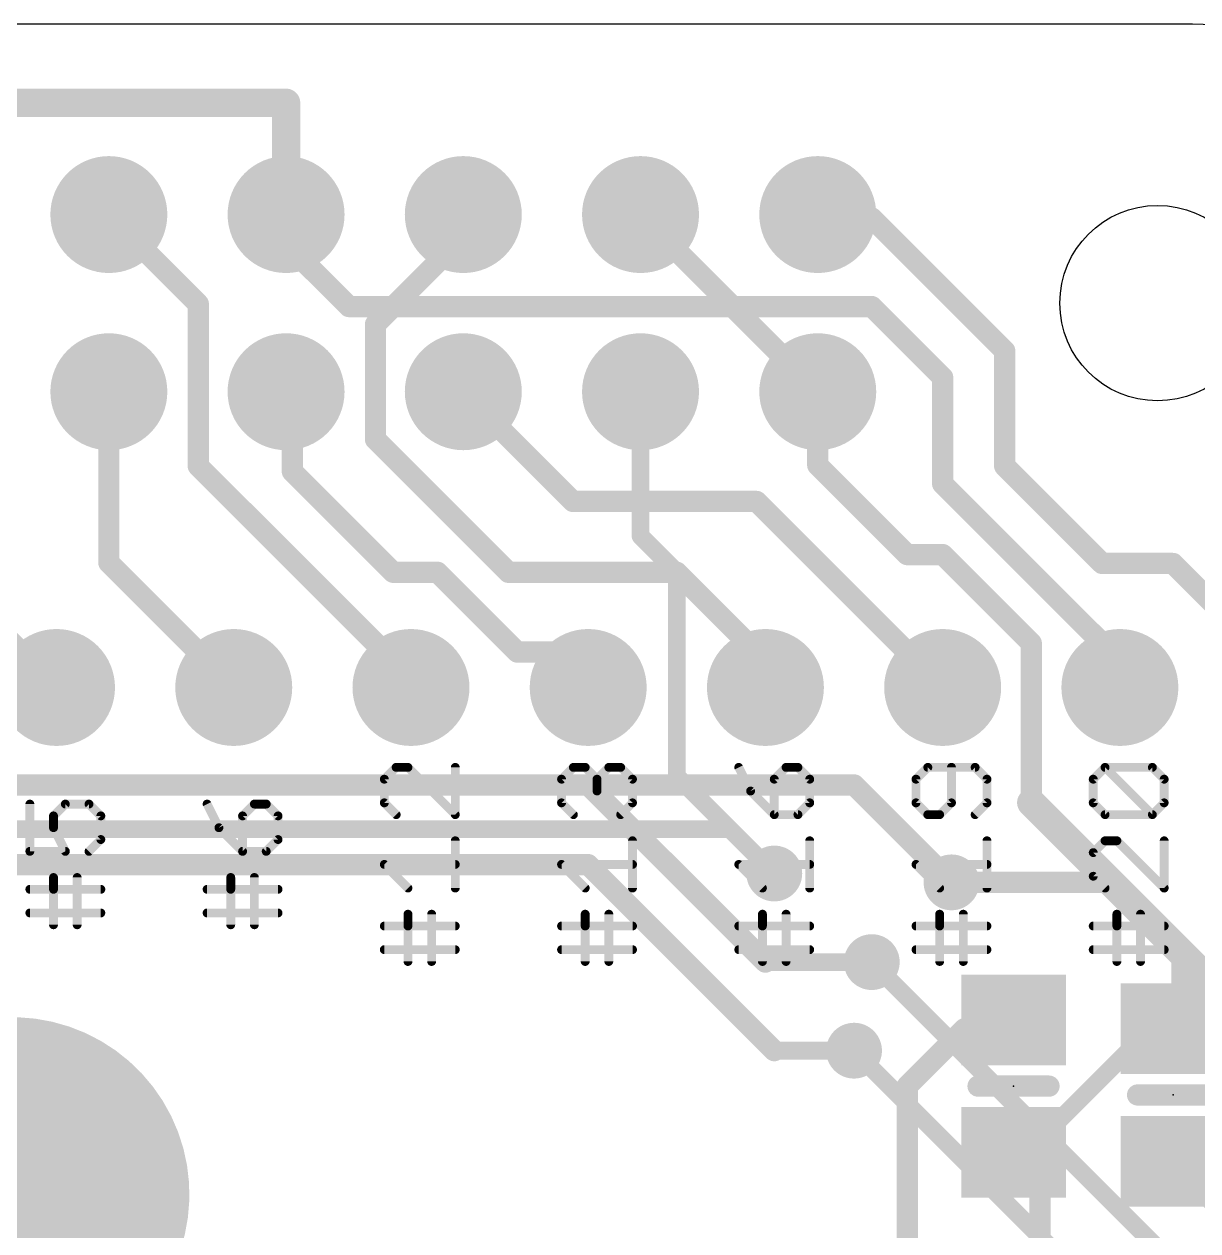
# Model space of a CAD drawing. Extents: x 0 to 70.9, y -1.3 to 55.2.
# Drawn here: x 45.26 to 62.08, y 37.93 to 55.23 of the extents above; entities that cross this region are included whole.
import ezdxf

# ---------------------------------------------------------------- set-up
doc = ezdxf.new("R2010")
doc.units = 0
for name, color, linetype in [('1', 12, 'CONTINUOUS'), ('16', 132, 'CONTINUOUS'), ('17', 110, 'CONTINUOUS'), ('18', 110, 'CONTINUOUS'), ('20', 40, 'CONTINUOUS'), ('21', 40, 'CONTINUOUS'), ('23', 40, 'CONTINUOUS')]:
    doc.layers.add(name, color=color, linetype=linetype)

# ---------------------------------------------------------------- blocks, each defined once
blk = doc.blocks.new('ROUNDP')
at = {"const_width": 0.5}
blk.add_lwpolyline([(0, -0.25, 1), (0, 0.25, 1), (0, -0.25)], format="xyb", dxfattribs=at)
blk = doc.blocks.new('RECT')
blk.add_solid([(-0.5, -0.5), (0.5, -0.5), (-0.5, 0.5), (0.5, 0.5)])
blk = doc.blocks.new('ROUNDV')
at = {"const_width": 0.5}
blk.add_lwpolyline([(0, -0.25, 1), (0, 0.25, 1), (0, -0.25)], format="xyb", dxfattribs=at)

msp = doc.modelspace()

# ---------------------------------------------------------------- linework, layer by layer
at = {"layer": '1'}
for points, const_width in [([(49.01, 52.5), (49.01, 52.082)], 0.3048), ([(49.01, 52.082), (49.911, 51.181)], 0.3048), ([(49.911, 51.181), (55.409, 51.181)], 0.3048), ([(55.409, 51.181), (56.63, 49.96)], 0.3048), ([(54.09, 47.891), (54.09, 49.96)], 0.254), ([(54.61, 47.371), (54.09, 47.891)], 0.254), ([(54.61, 44.45), (54.61, 47.371)], 0.254), ([(53.34, 44.323), (45.085, 44.323)], 0.3048), ([(55.88, 41.783), (53.34, 44.323)], 0.3048), ([(56.007, 43.053), (54.61, 44.45)], 0.254), ([(53.34, 43.18), (43.561, 43.18)], 0.3048), ([(56.007, 40.513), (53.34, 43.18)], 0.3048), ([(58.547, 42.926), (60.833, 42.926)], 0.3048), ([(60.833, 42.926), (61.849, 41.91)], 0.3048), ([(61.849, 41.91), (61.849, 40.955)], 0.3048), ([(57.404, 41.783), (55.88, 41.783)], 0.254), ([(59.436, 40.955), (58.735, 40.828)], 0.3048), ([(61.849, 40.955), (61.722, 40.828)], 0.3048), ([(58.735, 40.828), (57.912, 40.005)], 0.3048), ([(59.817, 39.243), (61.402, 40.828)], 0.254), ([(61.402, 40.828), (61.722, 40.828)], 0.254), ([(63.627, 40.828), (61.722, 40.828)], 0.3048), ([(57.15, 40.513), (56.007, 40.513)], 0.254), ([(57.912, 40.005), (57.912, 35.56)], 0.3048), ([(59.436, 39.055), (59.817, 39.243)], 0.254), ([(59.817, 38.674), (59.436, 39.055)], 0.3048), ([(62.357, 38.293), (61.722, 38.928)], 0.3048), ([(59.817, 36.382), (59.817, 38.674)], 0.3048)]:
    msp.add_lwpolyline(points, dxfattribs=dict(at, const_width=const_width))
for points, const_width in [([(49.0862, 52.5, 1), (48.9338, 52.5)], 0.1524), ([(49.0639, 52.1359, 1), (48.9561, 52.0281)], 0.1524), ([(48.9338, 52.082, 1), (49.0862, 52.082)], 0.1524), ([(49.911, 51.2572, 1), (49.911, 51.1048)], 0.1524), ([(49.8571, 51.1271, 1), (49.9649, 51.2349)], 0.1524), ([(55.4629, 51.2349, 1), (55.3551, 51.1271)], 0.1524), ([(55.409, 51.1048, 1), (55.409, 51.2572)], 0.1524), ([(54.1535, 49.96, 1), (54.0265, 49.96)], 0.127), ([(56.5761, 49.9061, 1), (56.6839, 50.0139)], 0.1524), ([(54.1349, 47.9359, 1), (54.0451, 47.8461)], 0.127), ([(54.0265, 47.891, 1), (54.1535, 47.891)], 0.127), ([(54.6735, 47.371, 1), (54.5465, 47.371)], 0.127), ([(54.5651, 47.3261, 1), (54.6549, 47.4159)], 0.127), ([(53.3939, 44.3769, 1), (53.2861, 44.2691)], 0.1524), ([(53.34, 44.2468, 1), (53.34, 44.3992)], 0.1524), ([(54.6549, 44.4949, 1), (54.5651, 44.4051)], 0.127), ([(54.5465, 44.45, 1), (54.6735, 44.45)], 0.127), ([(53.3939, 43.2339, 1), (53.2861, 43.1261)], 0.1524), ([(53.34, 43.1038, 1), (53.34, 43.2562)], 0.1524), ([(55.9621, 43.0081, 1), (56.0519, 43.0979)], 0.127), ([(58.547, 43.0022, 1), (58.547, 42.8498)], 0.1524), ([(60.8869, 42.9799, 1), (60.7791, 42.8721)], 0.1524), ([(60.833, 42.8498, 1), (60.833, 43.0022)], 0.1524), ([(61.9252, 41.91, 1), (61.7728, 41.91)], 0.1524), ([(61.7951, 41.8561, 1), (61.9029, 41.9639)], 0.1524), ([(55.8261, 41.7291, 1), (55.9339, 41.8369)], 0.1524), ([(55.88, 41.8465, 1), (55.88, 41.7195)], 0.127), ([(57.404, 41.7195, 1), (57.404, 41.8465)], 0.127), ([(59.4496, 40.88, 1), (59.4224, 41.03)], 0.1524), ([(61.7728, 40.955, 1), (61.9252, 40.955)], 0.1524), ([(61.9029, 40.9011, 1), (61.7951, 41.0089)], 0.1524), ([(58.7214, 40.903, 1), (58.7486, 40.753)], 0.1524), ([(58.7889, 40.7741, 1), (58.6811, 40.8819)], 0.1524), ([(61.402, 40.8915, 1), (61.402, 40.7645)], 0.127), ([(61.4469, 40.7831, 1), (61.3571, 40.8729)], 0.127), ([(61.722, 40.9042, 1), (61.722, 40.7518)], 0.1524), ([(61.6681, 40.8819, 1), (61.7759, 40.7741)], 0.1524), ([(61.722, 40.7645, 1), (61.722, 40.8915)], 0.127), ([(55.9531, 40.4591, 1), (56.0609, 40.5669)], 0.1524), ([(56.007, 40.5765, 1), (56.007, 40.4495)], 0.127), ([(57.15, 40.4495, 1), (57.15, 40.5765)], 0.127), ([(57.9882, 40.005, 1), (57.8358, 40.005)], 0.1524), ([(57.8581, 40.0589, 1), (57.9659, 39.9511)], 0.1524), ([(59.7721, 39.2879, 1), (59.8619, 39.1981)], 0.127), ([(59.8451, 39.1861, 1), (59.7889, 39.2999)], 0.127), ([(59.4899, 39.1089, 1), (59.3821, 39.0011)], 0.1524), ([(59.4079, 39.1119, 1), (59.4641, 38.9981)], 0.127), ([(61.7759, 38.9819, 1), (61.6681, 38.8741)], 0.1524), ([(59.8932, 38.674, 1), (59.7408, 38.674)], 0.1524), ([(59.7631, 38.6201, 1), (59.8709, 38.7279)], 0.1524)]:
    msp.add_lwpolyline(points, format="xyb", dxfattribs=dict(at, const_width=const_width))
at = {"layer": '16'}
for points, const_width in [([(49.01, 54.102), (43.942, 54.102)], 0.4064), ([(49.01, 52.5), (49.01, 54.102)], 0.4064), ([(46.47, 52.5), (47.752, 51.218)], 0.3048), ([(51.55, 52.5), (51.55, 52.185)], 0.3048), ([(54.09, 52.5), (55.409, 51.181)], 0.3048), ([(56.679, 52.451), (56.63, 52.5)], 0.3048), ([(57.404, 52.451), (56.679, 52.451)], 0.3048), ([(59.309, 50.546), (57.404, 52.451)], 0.3048), ([(51.55, 52.185), (50.292, 50.927)], 0.3048), ([(47.752, 51.218), (47.752, 48.895)], 0.3048), ([(55.409, 51.181), (57.404, 51.181)], 0.3048), ([(57.404, 51.181), (58.42, 50.165)], 0.3048), ([(50.292, 50.927), (50.292, 49.276)], 0.3048), ([(59.309, 48.895), (59.309, 50.546)], 0.3048), ([(58.42, 50.165), (58.42, 48.641)], 0.3048), ([(46.47, 49.96), (46.47, 47.51)], 0.3048), ([(49.01, 49.96), (49.1, 49.96)], 0.3048), ([(49.1, 49.96), (49.1, 48.817)], 0.3048), ([(51.55, 49.96), (53.123, 48.387)], 0.3048), ([(56.63, 49.96), (56.63, 48.907)], 0.3048), ([(50.292, 49.276), (52.197, 47.371)], 0.3048), ([(47.752, 48.895), (50.8, 45.847)], 0.3048), ([(49.1, 48.817), (50.546, 47.371)], 0.3048), ([(56.63, 48.907), (57.912, 47.625)], 0.3048), ([(60.706, 47.498), (59.309, 48.895)], 0.3048), ([(58.42, 48.641), (60.96, 46.101)], 0.3048), ([(53.123, 48.387), (55.753, 48.387)], 0.3048), ([(55.753, 48.387), (58.42, 45.72)], 0.3048), ([(57.912, 47.625), (58.42, 47.625)], 0.3048), ([(58.42, 47.625), (59.69, 46.355)], 0.3048), ([(43.93, 47.51), (45.72, 45.72)], 0.3048), ([(46.47, 47.51), (48.26, 45.72)], 0.3048), ([(61.722, 47.498), (60.706, 47.498)], 0.3048), ([(61.722, 47.498), (63.5, 45.72)], 0.3048), ([(50.546, 47.371), (51.181, 47.371)], 0.3048), ([(51.181, 47.371), (52.324, 46.228)], 0.3048), ([(52.197, 47.371), (54.61, 47.371)], 0.3048), ([(54.61, 47.371), (55.88, 46.101)], 0.3048), ([(52.324, 46.228), (52.832, 46.228)], 0.3048), ([(52.832, 46.228), (53.34, 45.72)], 0.3048), ([(59.69, 46.355), (59.69, 44.069)], 0.3048), ([(55.88, 46.101), (55.88, 45.72)], 0.3048), ([(60.96, 46.101), (60.96, 45.72)], 0.3048), ([(50.8, 45.847), (50.8, 45.72)], 0.3048), ([(29.21, 44.323), (57.15, 44.323)], 0.3048), ([(57.15, 44.323), (58.547, 42.926)], 0.3048), ([(64.389, 39.37), (59.69, 44.069)], 0.4064), ([(41.656, 43.688), (55.372, 43.688)], 0.254), ([(55.372, 43.688), (56.007, 43.053)], 0.254), ([(61.595, 37.592), (57.404, 41.783)], 0.254), ([(60.071, 37.592), (57.15, 40.513)], 0.254)]:
    msp.add_lwpolyline(points, dxfattribs=dict(at, const_width=const_width))
for points, const_width in [([(49.1116, 54.102, 1), (48.9084, 54.102)], 0.2032), ([(49.01, 54.0004, 1), (49.01, 54.2036)], 0.2032), ([(46.5239, 52.5539, 1), (46.4161, 52.4461)], 0.1524), ([(48.9084, 52.5, 1), (49.1116, 52.5)], 0.2032), ([(51.6262, 52.5, 1), (51.4738, 52.5)], 0.1524), ([(54.1439, 52.5539, 1), (54.0361, 52.4461)], 0.1524), ([(56.6839, 52.5539, 1), (56.5761, 52.4461)], 0.1524), ([(56.679, 52.5272, 1), (56.679, 52.3748)], 0.1524), ([(57.4579, 52.5049, 1), (57.3501, 52.3971)], 0.1524), ([(57.404, 52.3748, 1), (57.404, 52.5272)], 0.1524), ([(56.6251, 52.3971, 1), (56.7329, 52.5049)], 0.1524), ([(51.4738, 52.185, 1), (51.6262, 52.185)], 0.1524), ([(51.6039, 52.1311, 1), (51.4961, 52.2389)], 0.1524), ([(47.8282, 51.218, 1), (47.6758, 51.218)], 0.1524), ([(47.6981, 51.1641, 1), (47.8059, 51.2719)], 0.1524), ([(55.409, 51.2572, 1), (55.409, 51.1048)], 0.1524), ([(55.3551, 51.1271, 1), (55.4629, 51.2349)], 0.1524), ([(57.4579, 51.2349, 1), (57.3501, 51.1271)], 0.1524), ([(57.404, 51.1048, 1), (57.404, 51.2572)], 0.1524), ([(50.3682, 50.927, 1), (50.2158, 50.927)], 0.1524), ([(50.2381, 50.9809, 1), (50.3459, 50.8731)], 0.1524), ([(59.3852, 50.546, 1), (59.2328, 50.546)], 0.1524), ([(59.2551, 50.4921, 1), (59.3629, 50.5999)], 0.1524), ([(58.4962, 50.165, 1), (58.3438, 50.165)], 0.1524), ([(58.3661, 50.1111, 1), (58.4739, 50.2189)], 0.1524), ([(46.5462, 49.96, 1), (46.3938, 49.96)], 0.1524), ([(49.01, 50.0362, 1), (49.01, 49.8838)], 0.1524), ([(49.1762, 49.96, 1), (49.0238, 49.96)], 0.1524), ([(49.1, 49.8838, 1), (49.1, 50.0362)], 0.1524), ([(51.6039, 50.0139, 1), (51.4961, 49.9061)], 0.1524), ([(56.7062, 49.96, 1), (56.5538, 49.96)], 0.1524), ([(50.3459, 49.3299, 1), (50.2381, 49.2221)], 0.1524), ([(50.2158, 49.276, 1), (50.3682, 49.276)], 0.1524), ([(47.8059, 48.9489, 1), (47.6981, 48.8411)], 0.1524), ([(47.6758, 48.895, 1), (47.8282, 48.895)], 0.1524), ([(49.1539, 48.8709, 1), (49.0461, 48.7631)], 0.1524), ([(56.6839, 48.9609, 1), (56.5761, 48.8531)], 0.1524), ([(56.5538, 48.907, 1), (56.7062, 48.907)], 0.1524), ([(59.3629, 48.9489, 1), (59.2551, 48.8411)], 0.1524), ([(59.2328, 48.895, 1), (59.3852, 48.895)], 0.1524), ([(49.0238, 48.817, 1), (49.1762, 48.817)], 0.1524), ([(58.4739, 48.6949, 1), (58.3661, 48.5871)], 0.1524), ([(58.3438, 48.641, 1), (58.4962, 48.641)], 0.1524), ([(53.123, 48.4632, 1), (53.123, 48.3108)], 0.1524), ([(53.0691, 48.3331, 1), (53.1769, 48.4409)], 0.1524), ([(55.8069, 48.4409, 1), (55.6991, 48.3331)], 0.1524), ([(55.753, 48.3108, 1), (55.753, 48.4632)], 0.1524), ([(57.912, 47.7012, 1), (57.912, 47.5488)], 0.1524), ([(57.8581, 47.5711, 1), (57.9659, 47.6789)], 0.1524), ([(58.4739, 47.6789, 1), (58.3661, 47.5711)], 0.1524), ([(58.42, 47.5488, 1), (58.42, 47.7012)], 0.1524), ([(46.5239, 47.5639, 1), (46.4161, 47.4561)], 0.1524), ([(46.3938, 47.51, 1), (46.5462, 47.51)], 0.1524), ([(60.706, 47.5742, 1), (60.706, 47.4218)], 0.1524), ([(60.6521, 47.4441, 1), (60.7599, 47.5519)], 0.1524), ([(61.7759, 47.5519, 1), (61.6681, 47.4441)], 0.1524), ([(61.722, 47.4218, 1), (61.722, 47.5742)], 0.1524), ([(50.546, 47.4472, 1), (50.546, 47.2948)], 0.1524), ([(50.4921, 47.3171, 1), (50.5999, 47.4249)], 0.1524), ([(51.2349, 47.4249, 1), (51.1271, 47.3171)], 0.1524), ([(51.181, 47.2948, 1), (51.181, 47.4472)], 0.1524), ([(52.197, 47.4472, 1), (52.197, 47.2948)], 0.1524), ([(52.1431, 47.3171, 1), (52.2509, 47.4249)], 0.1524), ([(54.6639, 47.4249, 1), (54.5561, 47.3171)], 0.1524), ([(54.61, 47.2948, 1), (54.61, 47.4472)], 0.1524), ([(52.324, 46.3042, 1), (52.324, 46.1518)], 0.1524), ([(52.8859, 46.2819, 1), (52.7781, 46.1741)], 0.1524), ([(52.832, 46.1518, 1), (52.832, 46.3042)], 0.1524), ([(59.7662, 46.355, 1), (59.6138, 46.355)], 0.1524), ([(59.6361, 46.3011, 1), (59.7439, 46.4089)], 0.1524), ([(52.2701, 46.1741, 1), (52.3779, 46.2819)], 0.1524), ([(55.9562, 46.101, 1), (55.8038, 46.101)], 0.1524), ([(55.8261, 46.0471, 1), (55.9339, 46.1549)], 0.1524), ([(61.0362, 46.101, 1), (60.8838, 46.101)], 0.1524), ([(60.9061, 46.0471, 1), (61.0139, 46.1549)], 0.1524), ([(45.6661, 45.6661, 1), (45.7739, 45.7739)], 0.1524), ([(48.2061, 45.6661, 1), (48.3139, 45.7739)], 0.1524), ([(50.8762, 45.847, 1), (50.7238, 45.847)], 0.1524), ([(50.7461, 45.7931, 1), (50.8539, 45.9009)], 0.1524), ([(53.2861, 45.6661, 1), (53.3939, 45.7739)], 0.1524), ([(58.3661, 45.6661, 1), (58.4739, 45.7739)], 0.1524), ([(50.7238, 45.72, 1), (50.8762, 45.72)], 0.1524), ([(55.8038, 45.72, 1), (55.9562, 45.72)], 0.1524), ([(60.8838, 45.72, 1), (61.0362, 45.72)], 0.1524), ([(57.2039, 44.3769, 1), (57.0961, 44.2691)], 0.1524), ([(57.15, 44.2468, 1), (57.15, 44.3992)], 0.1524), ([(59.7618, 44.1408, 1), (59.6182, 43.9972)], 0.2032), ([(59.6138, 44.069, 1), (59.7662, 44.069)], 0.1524), ([(55.4169, 43.7329, 1), (55.3271, 43.6431)], 0.127), ([(55.372, 43.6245, 1), (55.372, 43.7515)], 0.127), ([(55.9621, 43.0081, 1), (56.0519, 43.0979)], 0.127), ([(58.4931, 42.8721, 1), (58.6009, 42.9799)], 0.1524), ([(57.4489, 41.8279, 1), (57.3591, 41.7381)], 0.127), ([(57.1949, 40.5579, 1), (57.1051, 40.4681)], 0.127)]:
    msp.add_lwpolyline(points, format="xyb", dxfattribs=dict(at, const_width=const_width))
at = {"layer": '20'}
msp.add_line((62, 55.23), (3, 55.23), dxfattribs=at)
msp.add_circle((61.5, 51.23), 1.4, dxfattribs=at)
msp.add_arc((62, 52.23), 3, 0, 90, dxfattribs=at)
at = {"layer": '21'}
for points, const_width in [([(50.5876, 44.5746), (50.4181, 44.4052)], 0.127), ([(50.7571, 44.5746), (50.5876, 44.5746)], 0.127), ([(51.435, 43.8967), (50.7571, 44.5746)], 0.127), ([(51.435, 44.5746), (51.435, 43.8967)], 0.127), ([(52.9581, 44.4052), (53.1276, 44.5746)], 0.127), ([(53.1276, 44.5746), (53.2971, 44.5746)], 0.127), ([(53.2971, 44.5746), (53.4666, 44.4052)], 0.127), ([(53.4666, 44.4052), (53.636, 44.5746)], 0.127), ([(53.636, 44.5746), (53.8055, 44.5746)], 0.127), ([(53.8055, 44.5746), (53.975, 44.4052)], 0.127), ([(55.4981, 44.5746), (55.6676, 44.2357)], 0.127), ([(56.176, 44.5746), (56.0066, 44.4052)], 0.127), ([(56.3455, 44.5746), (56.176, 44.5746)], 0.127), ([(56.515, 44.4052), (56.3455, 44.5746)], 0.127), ([(58.2076, 44.5746), (58.0381, 44.4052)], 0.127), ([(58.8855, 44.5746), (58.2076, 44.5746)], 0.127), ([(58.5466, 44.0662), (58.5466, 44.5746)], 0.127), ([(59.055, 44.4052), (58.8855, 44.5746)], 0.127), ([(60.5781, 44.4052), (60.7476, 44.5746)], 0.127), ([(60.7476, 44.5746), (61.4255, 44.5746)], 0.127), ([(61.4255, 43.8967), (60.7476, 44.5746)], 0.127), ([(61.4255, 44.5746), (61.595, 44.4052)], 0.127), ([(50.4181, 44.4052), (50.4181, 44.0662)], 0.127), ([(52.9581, 44.0662), (52.9581, 44.4052)], 0.127), ([(53.4666, 44.4052), (53.4666, 44.2357)], 0.127), ([(53.975, 44.4052), (53.975, 44.0662)], 0.127), ([(56.0066, 44.4052), (56.0066, 43.8967)], 0.127), ([(56.515, 44.0662), (56.515, 44.4052)], 0.127), ([(58.0381, 44.4052), (58.0381, 44.0662)], 0.127), ([(59.055, 44.0662), (59.055, 44.4052)], 0.127), ([(60.5781, 44.0662), (60.5781, 44.4052)], 0.127), ([(61.595, 44.4052), (61.595, 44.0662)], 0.127), ([(55.6676, 44.2357), (56.0066, 43.8967)], 0.127), ([(50.4181, 44.0662), (50.5876, 43.8967)], 0.127), ([(53.1276, 43.8967), (52.9581, 44.0662)], 0.127), ([(53.975, 44.0662), (53.8055, 43.8967)], 0.127), ([(56.3455, 43.8967), (56.515, 44.0662)], 0.127), ([(58.0381, 44.0662), (58.2076, 43.8967)], 0.127), ([(58.3771, 43.8967), (58.5466, 44.0662)], 0.127), ([(58.8855, 43.8967), (59.055, 44.0662)], 0.127), ([(60.7476, 43.8967), (60.5781, 44.0662)], 0.127), ([(61.595, 44.0662), (61.4255, 43.8967)], 0.127), ([(45.3381, 44.0484), (45.3381, 43.3705)], 0.127), ([(45.6771, 43.8789), (45.8466, 44.0484)], 0.127), ([(45.8466, 44.0484), (46.1855, 44.0484)], 0.127), ([(46.1855, 44.0484), (46.355, 43.8789)], 0.127), ([(47.8781, 44.0484), (48.0476, 43.7095)], 0.127), ([(48.556, 44.0484), (48.3866, 43.8789)], 0.127), ([(48.7255, 44.0484), (48.556, 44.0484)], 0.127), ([(48.895, 43.8789), (48.7255, 44.0484)], 0.127), ([(56.0066, 43.8967), (56.3455, 43.8967)], 0.127), ([(58.2076, 43.8967), (58.3771, 43.8967)], 0.127), ([(61.4255, 43.8967), (60.7476, 43.8967)], 0.127), ([(45.6771, 43.7095), (45.6771, 43.8789)], 0.127), ([(45.8466, 43.3705), (45.6771, 43.7095)], 0.127), ([(46.355, 43.8789), (46.355, 43.54)], 0.127), ([(48.0476, 43.7095), (48.3866, 43.3705)], 0.127), ([(48.3866, 43.8789), (48.3866, 43.3705)], 0.127), ([(48.895, 43.54), (48.895, 43.8789)], 0.127), ([(46.355, 43.54), (46.1855, 43.3705)], 0.127), ([(48.7255, 43.3705), (48.895, 43.54)], 0.127), ([(45.3381, 43.3705), (45.8466, 43.3705)], 0.127), ([(48.3866, 43.3705), (48.7255, 43.3705)], 0.127), ([(51.435, 42.8443), (51.435, 43.5222)], 0.127), ([(53.975, 42.8443), (53.975, 43.5222)], 0.127), ([(56.515, 42.8443), (56.515, 43.5222)], 0.127), ([(59.055, 42.8443), (59.055, 43.5222)], 0.127), ([(60.7476, 43.5222), (60.5781, 43.3527)], 0.127), ([(60.9171, 43.5222), (60.7476, 43.5222)], 0.127), ([(61.595, 42.8443), (60.9171, 43.5222)], 0.127), ([(61.595, 43.5222), (61.595, 42.8443)], 0.127), ([(60.5781, 43.3527), (60.5781, 43.0138)], 0.127), ([(50.7571, 42.8443), (50.4181, 43.1832)], 0.127), ([(50.4181, 43.1832), (51.435, 43.1832)], 0.127), ([(53.2971, 42.8443), (52.9581, 43.1832)], 0.127), ([(52.9581, 43.1832), (53.975, 43.1832)], 0.127), ([(55.8371, 42.8443), (55.4981, 43.1832)], 0.127), ([(55.4981, 43.1832), (56.515, 43.1832)], 0.127), ([(58.3771, 42.8443), (58.0381, 43.1832)], 0.127), ([(58.0381, 43.1832), (59.055, 43.1832)], 0.127), ([(45.6771, 42.8265), (45.6771, 42.996)], 0.127), ([(46.016, 42.318), (46.016, 42.996)], 0.127), ([(48.2171, 42.8265), (48.2171, 42.996)], 0.127), ([(48.556, 42.318), (48.556, 42.996)], 0.127), ([(60.5781, 43.0138), (60.7476, 42.8443)], 0.127), ([(45.3381, 42.8265), (46.355, 42.8265)], 0.127), ([(45.6771, 42.318), (45.6771, 42.8265)], 0.127), ([(47.8781, 42.8265), (48.895, 42.8265)], 0.127), ([(48.2171, 42.318), (48.2171, 42.8265)], 0.127), ([(46.355, 42.4875), (45.3381, 42.4875)], 0.127), ([(48.895, 42.4875), (47.8781, 42.4875)], 0.127), ([(50.7571, 42.3002), (50.7571, 42.4697)], 0.127), ([(51.096, 41.7918), (51.096, 42.4697)], 0.127), ([(53.2971, 42.3002), (53.2971, 42.4697)], 0.127), ([(53.636, 41.7918), (53.636, 42.4697)], 0.127), ([(55.8371, 42.3002), (55.8371, 42.4697)], 0.127), ([(56.176, 41.7918), (56.176, 42.4697)], 0.127), ([(58.3771, 42.3002), (58.3771, 42.4697)], 0.127), ([(58.716, 41.7918), (58.716, 42.4697)], 0.127), ([(60.9171, 42.3002), (60.9171, 42.4697)], 0.127), ([(61.256, 41.7918), (61.256, 42.4697)], 0.127), ([(50.4181, 42.3002), (51.435, 42.3002)], 0.127), ([(50.7571, 41.7918), (50.7571, 42.3002)], 0.127), ([(52.9581, 42.3002), (53.975, 42.3002)], 0.127), ([(53.2971, 41.7918), (53.2971, 42.3002)], 0.127), ([(55.4981, 42.3002), (56.515, 42.3002)], 0.127), ([(55.8371, 41.7918), (55.8371, 42.3002)], 0.127), ([(58.0381, 42.3002), (59.055, 42.3002)], 0.127), ([(58.3771, 41.7918), (58.3771, 42.3002)], 0.127), ([(60.5781, 42.3002), (61.595, 42.3002)], 0.127), ([(60.9171, 41.7918), (60.9171, 42.3002)], 0.127), ([(51.435, 41.9613), (50.4181, 41.9613)], 0.127), ([(53.975, 41.9613), (52.9581, 41.9613)], 0.127), ([(56.515, 41.9613), (55.4981, 41.9613)], 0.127), ([(59.055, 41.9613), (58.0381, 41.9613)], 0.127), ([(61.595, 41.9613), (60.5781, 41.9613)], 0.127), ([(59.944, 40.005), (58.928, 40.005)], 0.3048), ([(61.214, 39.878), (62.23, 39.878)], 0.3048)]:
    msp.add_lwpolyline(points, dxfattribs=dict(at, const_width=const_width))
for points, const_width in [([(50.5876, 44.6064, 1), (50.5876, 44.5429)], 0.0635), ([(50.6101, 44.5522, 1), (50.5652, 44.5971)], 0.0635), ([(50.7795, 44.5971, 1), (50.7346, 44.5522)], 0.0635), ([(50.7571, 44.5429, 1), (50.7571, 44.6064)], 0.0635), ([(51.4668, 44.5746, 1), (51.4032, 44.5746)], 0.0635), ([(53.1276, 44.6064, 1), (53.1276, 44.5429)], 0.0635), ([(53.1501, 44.5522, 1), (53.1052, 44.5971)], 0.0635), ([(53.3195, 44.5971, 1), (53.2746, 44.5522)], 0.0635), ([(53.2971, 44.5429, 1), (53.2971, 44.6064)], 0.0635), ([(53.636, 44.6064, 1), (53.636, 44.5429)], 0.0635), ([(53.6585, 44.5522, 1), (53.6136, 44.5971)], 0.0635), ([(53.828, 44.5971, 1), (53.7831, 44.5522)], 0.0635), ([(53.8055, 44.5429, 1), (53.8055, 44.6064)], 0.0635), ([(55.5265, 44.5888, 1), (55.4697, 44.5604)], 0.0635), ([(56.176, 44.6064, 1), (56.176, 44.5429)], 0.0635), ([(56.1985, 44.5522, 1), (56.1536, 44.5971)], 0.0635), ([(56.368, 44.5971, 1), (56.3231, 44.5522)], 0.0635), ([(56.3455, 44.5429, 1), (56.3455, 44.6064)], 0.0635), ([(58.2076, 44.6064, 1), (58.2076, 44.5429)], 0.0635), ([(58.2301, 44.5522, 1), (58.1852, 44.5971)], 0.0635), ([(58.5783, 44.5746, 1), (58.5148, 44.5746)], 0.0635), ([(58.908, 44.5971, 1), (58.8631, 44.5522)], 0.0635), ([(58.8855, 44.5429, 1), (58.8855, 44.6064)], 0.0635), ([(60.7476, 44.6064, 1), (60.7476, 44.5429)], 0.0635), ([(60.7701, 44.5971, 1), (60.7252, 44.5522)], 0.0635), ([(60.7701, 44.5522, 1), (60.7252, 44.5971)], 0.0635), ([(61.448, 44.5971, 1), (61.4031, 44.5522)], 0.0635), ([(61.4255, 44.5429, 1), (61.4255, 44.6064)], 0.0635), ([(50.4499, 44.4052, 1), (50.3864, 44.4052)], 0.0635), ([(52.9899, 44.4052, 1), (52.9264, 44.4052)], 0.0635), ([(53.4983, 44.4052, 1), (53.4348, 44.4052)], 0.0635), ([(54.0068, 44.4052, 1), (53.9432, 44.4052)], 0.0635), ([(56.0383, 44.4052, 1), (55.9748, 44.4052)], 0.0635), ([(56.5468, 44.4052, 1), (56.4832, 44.4052)], 0.0635), ([(58.0699, 44.4052, 1), (58.0064, 44.4052)], 0.0635), ([(59.0868, 44.4052, 1), (59.0232, 44.4052)], 0.0635), ([(60.6099, 44.4052, 1), (60.5464, 44.4052)], 0.0635), ([(61.6268, 44.4052, 1), (61.5633, 44.4052)], 0.0635), ([(50.3957, 44.4276, 1), (50.4406, 44.3827)], 0.0635), ([(52.9357, 44.4276, 1), (52.9806, 44.3827)], 0.0635), ([(53.4441, 44.4276, 1), (53.489, 44.3827)], 0.0635), ([(53.4441, 44.3827, 1), (53.489, 44.4276)], 0.0635), ([(53.9525, 44.3827, 1), (53.9975, 44.4276)], 0.0635), ([(55.6901, 44.2581, 1), (55.6452, 44.2132)], 0.0635), ([(55.9841, 44.4276, 1), (56.029, 44.3827)], 0.0635), ([(56.4925, 44.3827, 1), (56.5375, 44.4276)], 0.0635), ([(58.0157, 44.4276, 1), (58.0606, 44.3827)], 0.0635), ([(59.0325, 44.3827, 1), (59.0775, 44.4276)], 0.0635), ([(60.5557, 44.4276, 1), (60.6006, 44.3827)], 0.0635), ([(61.5725, 44.3827, 1), (61.6175, 44.4276)], 0.0635), ([(50.4406, 44.0887, 1), (50.3957, 44.0438)], 0.0635), ([(52.9806, 44.0887, 1), (52.9357, 44.0438)], 0.0635), ([(53.4348, 44.2357, 1), (53.4983, 44.2357)], 0.0635), ([(53.9975, 44.0438, 1), (53.9525, 44.0887)], 0.0635), ([(55.6392, 44.2215, 1), (55.696, 44.2499)], 0.0635), ([(56.5375, 44.0438, 1), (56.4925, 44.0887)], 0.0635), ([(58.0606, 44.0887, 1), (58.0157, 44.0438)], 0.0635), ([(58.569, 44.0438, 1), (58.5241, 44.0887)], 0.0635), ([(59.0775, 44.0438, 1), (59.0325, 44.0887)], 0.0635), ([(60.6006, 44.0887, 1), (60.5557, 44.0438)], 0.0635), ([(61.6175, 44.0438, 1), (61.5725, 44.0887)], 0.0635), ([(45.3699, 44.0484, 1), (45.3064, 44.0484)], 0.0635), ([(45.8466, 44.0802, 1), (45.8466, 44.0167)], 0.0635), ([(45.869, 44.026, 1), (45.8241, 44.0709)], 0.0635), ([(46.208, 44.0709, 1), (46.1631, 44.026)], 0.0635), ([(46.1855, 44.0167, 1), (46.1855, 44.0802)], 0.0635), ([(47.9065, 44.0626, 1), (47.8497, 44.0342)], 0.0635), ([(48.556, 44.0802, 1), (48.556, 44.0167)], 0.0635), ([(48.5785, 44.026, 1), (48.5336, 44.0709)], 0.0635), ([(48.748, 44.0709, 1), (48.7031, 44.026)], 0.0635), ([(48.7255, 44.0167, 1), (48.7255, 44.0802)], 0.0635), ([(50.3864, 44.0662, 1), (50.4499, 44.0662)], 0.0635), ([(50.5652, 43.8743, 1), (50.6101, 43.9192)], 0.0635), ([(51.4125, 43.8743, 1), (51.4575, 43.9192)], 0.0635), ([(52.9264, 44.0662, 1), (52.9899, 44.0662)], 0.0635), ([(53.1052, 43.8743, 1), (53.1501, 43.9192)], 0.0635), ([(53.7831, 43.9192, 1), (53.828, 43.8743)], 0.0635), ([(53.9432, 44.0662, 1), (54.0068, 44.0662)], 0.0635), ([(56.0066, 43.9285, 1), (56.0066, 43.865)], 0.0635), ([(55.9841, 43.8743, 1), (56.029, 43.9192)], 0.0635), ([(56.3231, 43.9192, 1), (56.368, 43.8743)], 0.0635), ([(56.3455, 43.865, 1), (56.3455, 43.9285)], 0.0635), ([(56.4832, 44.0662, 1), (56.5468, 44.0662)], 0.0635), ([(58.0064, 44.0662, 1), (58.0699, 44.0662)], 0.0635), ([(58.2076, 43.9285, 1), (58.2076, 43.865)], 0.0635), ([(58.1852, 43.8743, 1), (58.2301, 43.9192)], 0.0635), ([(58.3546, 43.9192, 1), (58.3995, 43.8743)], 0.0635), ([(58.3771, 43.865, 1), (58.3771, 43.9285)], 0.0635), ([(58.5148, 44.0662, 1), (58.5783, 44.0662)], 0.0635), ([(58.8631, 43.9192, 1), (58.908, 43.8743)], 0.0635), ([(59.0232, 44.0662, 1), (59.0868, 44.0662)], 0.0635), ([(60.5464, 44.0662, 1), (60.6099, 44.0662)], 0.0635), ([(60.7476, 43.9285, 1), (60.7476, 43.865)], 0.0635), ([(60.7252, 43.8743, 1), (60.7701, 43.9192)], 0.0635), ([(61.4031, 43.9192, 1), (61.448, 43.8743)], 0.0635), ([(61.4031, 43.8743, 1), (61.448, 43.9192)], 0.0635), ([(61.4255, 43.865, 1), (61.4255, 43.9285)], 0.0635), ([(61.5633, 44.0662, 1), (61.6268, 44.0662)], 0.0635), ([(45.7088, 43.8789, 1), (45.6453, 43.8789)], 0.0635), ([(45.6546, 43.9014, 1), (45.6995, 43.8565)], 0.0635), ([(45.7055, 43.7237, 1), (45.6487, 43.6953)], 0.0635), ([(46.3868, 43.8789, 1), (46.3233, 43.8789)], 0.0635), ([(46.3325, 43.8565, 1), (46.3775, 43.9014)], 0.0635), ([(48.0701, 43.7319, 1), (48.0252, 43.687)], 0.0635), ([(48.4183, 43.8789, 1), (48.3548, 43.8789)], 0.0635), ([(48.3641, 43.9014, 1), (48.409, 43.8565)], 0.0635), ([(48.9268, 43.8789, 1), (48.8633, 43.8789)], 0.0635), ([(48.8725, 43.8565, 1), (48.9175, 43.9014)], 0.0635), ([(51.4032, 43.8967, 1), (51.4668, 43.8967)], 0.0635), ([(55.9748, 43.8967, 1), (56.0383, 43.8967)], 0.0635), ([(45.6453, 43.7095, 1), (45.7088, 43.7095)], 0.0635), ([(46.3775, 43.5175, 1), (46.3325, 43.5624)], 0.0635), ([(48.0192, 43.6953, 1), (48.076, 43.7237)], 0.0635), ([(48.9175, 43.5175, 1), (48.8725, 43.5624)], 0.0635), ([(45.3381, 43.4023, 1), (45.3381, 43.3387)], 0.0635), ([(45.8466, 43.3387, 1), (45.8466, 43.4023)], 0.0635), ([(46.1631, 43.393, 1), (46.208, 43.348)], 0.0635), ([(46.3233, 43.54, 1), (46.3868, 43.54)], 0.0635), ([(48.3866, 43.4023, 1), (48.3866, 43.3387)], 0.0635), ([(48.3641, 43.348, 1), (48.409, 43.393)], 0.0635), ([(48.7031, 43.393, 1), (48.748, 43.348)], 0.0635), ([(48.7255, 43.3387, 1), (48.7255, 43.4023)], 0.0635), ([(48.8633, 43.54, 1), (48.9268, 43.54)], 0.0635), ([(51.4668, 43.5222, 1), (51.4032, 43.5222)], 0.0635), ([(54.0068, 43.5222, 1), (53.9432, 43.5222)], 0.0635), ([(56.5468, 43.5222, 1), (56.4832, 43.5222)], 0.0635), ([(59.0868, 43.5222, 1), (59.0232, 43.5222)], 0.0635), ([(60.7476, 43.5539, 1), (60.7476, 43.4904)], 0.0635), ([(60.7701, 43.4997, 1), (60.7252, 43.5446)], 0.0635), ([(60.9395, 43.5446, 1), (60.8946, 43.4997)], 0.0635), ([(60.9171, 43.4904, 1), (60.9171, 43.5539)], 0.0635), ([(61.6268, 43.5222, 1), (61.5633, 43.5222)], 0.0635), ([(45.3064, 43.3705, 1), (45.3699, 43.3705)], 0.0635), ([(45.8182, 43.3563, 1), (45.875, 43.3847)], 0.0635), ([(48.3548, 43.3705, 1), (48.4183, 43.3705)], 0.0635), ([(60.6099, 43.3527, 1), (60.5464, 43.3527)], 0.0635), ([(60.5557, 43.3752, 1), (60.6006, 43.3303)], 0.0635), ([(50.4181, 43.215, 1), (50.4181, 43.1515)], 0.0635), ([(50.4406, 43.2057, 1), (50.3957, 43.1608)], 0.0635), ([(51.435, 43.1515, 1), (51.435, 43.215)], 0.0635), ([(52.9581, 43.215, 1), (52.9581, 43.1515)], 0.0635), ([(52.9806, 43.2057, 1), (52.9357, 43.1608)], 0.0635), ([(53.975, 43.1515, 1), (53.975, 43.215)], 0.0635), ([(55.4981, 43.215, 1), (55.4981, 43.1515)], 0.0635), ([(55.5206, 43.2057, 1), (55.4757, 43.1608)], 0.0635), ([(56.515, 43.1515, 1), (56.515, 43.215)], 0.0635), ([(58.0381, 43.215, 1), (58.0381, 43.1515)], 0.0635), ([(58.0606, 43.2057, 1), (58.0157, 43.1608)], 0.0635), ([(59.055, 43.1515, 1), (59.055, 43.215)], 0.0635), ([(45.7088, 42.996, 1), (45.6453, 42.996)], 0.0635), ([(46.0478, 42.996, 1), (45.9843, 42.996)], 0.0635), ([(48.2488, 42.996, 1), (48.1853, 42.996)], 0.0635), ([(48.5878, 42.996, 1), (48.5243, 42.996)], 0.0635), ([(60.5464, 43.0138, 1), (60.6099, 43.0138)], 0.0635), ([(60.6006, 43.0362, 1), (60.5557, 42.9913)], 0.0635), ([(45.3381, 42.8582, 1), (45.3381, 42.7947)], 0.0635), ([(45.7088, 42.8265, 1), (45.6453, 42.8265)], 0.0635), ([(45.6453, 42.8265, 1), (45.7088, 42.8265)], 0.0635), ([(46.355, 42.7947, 1), (46.355, 42.8582)], 0.0635), ([(47.8781, 42.8582, 1), (47.8781, 42.7947)], 0.0635), ([(48.2488, 42.8265, 1), (48.1853, 42.8265)], 0.0635), ([(48.1853, 42.8265, 1), (48.2488, 42.8265)], 0.0635), ([(48.895, 42.7947, 1), (48.895, 42.8582)], 0.0635), ([(50.7346, 42.8218, 1), (50.7795, 42.8667)], 0.0635), ([(51.4032, 42.8443, 1), (51.4668, 42.8443)], 0.0635), ([(53.2746, 42.8218, 1), (53.3195, 42.8667)], 0.0635), ([(53.9432, 42.8443, 1), (54.0068, 42.8443)], 0.0635), ([(55.8146, 42.8218, 1), (55.8595, 42.8667)], 0.0635), ([(56.4832, 42.8443, 1), (56.5468, 42.8443)], 0.0635), ([(58.3546, 42.8218, 1), (58.3995, 42.8667)], 0.0635), ([(59.0232, 42.8443, 1), (59.0868, 42.8443)], 0.0635), ([(60.7252, 42.8218, 1), (60.7701, 42.8667)], 0.0635), ([(61.5633, 42.8443, 1), (61.6268, 42.8443)], 0.0635), ([(61.5725, 42.8218, 1), (61.6175, 42.8667)], 0.0635), ([(45.3381, 42.5193, 1), (45.3381, 42.4558)], 0.0635), ([(46.355, 42.4558, 1), (46.355, 42.5193)], 0.0635), ([(47.8781, 42.5193, 1), (47.8781, 42.4558)], 0.0635), ([(48.895, 42.4558, 1), (48.895, 42.5193)], 0.0635), ([(50.7888, 42.4697, 1), (50.7253, 42.4697)], 0.0635), ([(51.1278, 42.4697, 1), (51.0643, 42.4697)], 0.0635), ([(53.3288, 42.4697, 1), (53.2653, 42.4697)], 0.0635), ([(53.6678, 42.4697, 1), (53.6043, 42.4697)], 0.0635), ([(55.8688, 42.4697, 1), (55.8053, 42.4697)], 0.0635), ([(56.2078, 42.4697, 1), (56.1443, 42.4697)], 0.0635), ([(58.4088, 42.4697, 1), (58.3453, 42.4697)], 0.0635), ([(58.7478, 42.4697, 1), (58.6843, 42.4697)], 0.0635), ([(60.9488, 42.4697, 1), (60.8853, 42.4697)], 0.0635), ([(61.2878, 42.4697, 1), (61.2243, 42.4697)], 0.0635), ([(45.6453, 42.318, 1), (45.7088, 42.318)], 0.0635), ([(45.9843, 42.318, 1), (46.0478, 42.318)], 0.0635), ([(48.1853, 42.318, 1), (48.2488, 42.318)], 0.0635), ([(48.5243, 42.318, 1), (48.5878, 42.318)], 0.0635), ([(50.4181, 42.332, 1), (50.4181, 42.2685)], 0.0635), ([(50.7888, 42.3002, 1), (50.7253, 42.3002)], 0.0635), ([(50.7253, 42.3002, 1), (50.7888, 42.3002)], 0.0635), ([(51.435, 42.2685, 1), (51.435, 42.332)], 0.0635), ([(52.9581, 42.332, 1), (52.9581, 42.2685)], 0.0635), ([(53.3288, 42.3002, 1), (53.2653, 42.3002)], 0.0635), ([(53.2653, 42.3002, 1), (53.3288, 42.3002)], 0.0635), ([(53.975, 42.2685, 1), (53.975, 42.332)], 0.0635), ([(55.4981, 42.332, 1), (55.4981, 42.2685)], 0.0635), ([(55.8688, 42.3002, 1), (55.8053, 42.3002)], 0.0635), ([(55.8053, 42.3002, 1), (55.8688, 42.3002)], 0.0635), ([(56.515, 42.2685, 1), (56.515, 42.332)], 0.0635), ([(58.0381, 42.332, 1), (58.0381, 42.2685)], 0.0635), ([(58.4088, 42.3002, 1), (58.3453, 42.3002)], 0.0635), ([(58.3453, 42.3002, 1), (58.4088, 42.3002)], 0.0635), ([(59.055, 42.2685, 1), (59.055, 42.332)], 0.0635), ([(60.5781, 42.332, 1), (60.5781, 42.2685)], 0.0635), ([(60.9488, 42.3002, 1), (60.8853, 42.3002)], 0.0635), ([(60.8853, 42.3002, 1), (60.9488, 42.3002)], 0.0635), ([(61.595, 42.2685, 1), (61.595, 42.332)], 0.0635), ([(50.4181, 41.993, 1), (50.4181, 41.9295)], 0.0635), ([(51.435, 41.9295, 1), (51.435, 41.993)], 0.0635), ([(52.9581, 41.993, 1), (52.9581, 41.9295)], 0.0635), ([(53.975, 41.9295, 1), (53.975, 41.993)], 0.0635), ([(55.4981, 41.993, 1), (55.4981, 41.9295)], 0.0635), ([(56.515, 41.9295, 1), (56.515, 41.993)], 0.0635), ([(58.0381, 41.993, 1), (58.0381, 41.9295)], 0.0635), ([(59.055, 41.9295, 1), (59.055, 41.993)], 0.0635), ([(60.5781, 41.993, 1), (60.5781, 41.9295)], 0.0635), ([(61.595, 41.9295, 1), (61.595, 41.993)], 0.0635), ([(50.7253, 41.7918, 1), (50.7888, 41.7918)], 0.0635), ([(51.0643, 41.7918, 1), (51.1278, 41.7918)], 0.0635), ([(53.2653, 41.7918, 1), (53.3288, 41.7918)], 0.0635), ([(53.6043, 41.7918, 1), (53.6678, 41.7918)], 0.0635), ([(55.8053, 41.7918, 1), (55.8688, 41.7918)], 0.0635), ([(56.1443, 41.7918, 1), (56.2078, 41.7918)], 0.0635), ([(58.3453, 41.7918, 1), (58.4088, 41.7918)], 0.0635), ([(58.6843, 41.7918, 1), (58.7478, 41.7918)], 0.0635), ([(60.8853, 41.7918, 1), (60.9488, 41.7918)], 0.0635), ([(61.2243, 41.7918, 1), (61.2878, 41.7918)], 0.0635), ([(58.928, 40.0812, 1), (58.928, 39.9288)], 0.1524), ([(59.944, 39.9288, 1), (59.944, 40.0812)], 0.1524), ([(61.214, 39.9542, 1), (61.214, 39.8018)], 0.1524)]:
    msp.add_lwpolyline(points, format="xyb", dxfattribs=dict(at, const_width=const_width))
at = {"layer": '23'}
for p in [(59.436, 40.005), (61.722, 39.878)]:
    msp.add_point(p, dxfattribs=at)

# ---------------------------------------------------------------- block references
at = {"layer": '1', "xscale": 1.3, "yscale": 1.5}
for p, rotation in [((59.436, 40.955), 270), ((61.722, 40.828), 90), ((59.436, 39.055), 270), ((61.722, 38.928), 90)]:
    msp.add_blockref('RECT', p, dxfattribs=dict(at, rotation=rotation))
at = {"layer": '17', "xscale": 1.6764, "yscale": 1.6764}
for p in [(46.47, 52.5), (46.47, 52.5), (49.01, 52.5), (49.01, 52.5), (51.55, 52.5), (51.55, 52.5), (54.09, 52.5), (54.09, 52.5), (56.63, 52.5), (56.63, 52.5), (46.47, 49.96), (46.47, 49.96), (49.01, 49.96), (49.01, 49.96), (51.55, 49.96), (51.55, 49.96), (54.09, 49.96), (54.09, 49.96), (56.63, 49.96), (56.63, 49.96)]:
    msp.add_blockref('ROUNDP', p, dxfattribs=at)
at = {"layer": '17'}
for p, xscale, yscale, rotation in [((45.72, 45.72), 1.6764, 1.6764, 90), ((45.72, 45.72), 1.6764, 1.6764, 90), ((48.26, 45.72), 1.6764, 1.6764, 90), ((48.26, 45.72), 1.6764, 1.6764, 90), ((50.8, 45.72), 1.6764, 1.6764, 90), ((50.8, 45.72), 1.6764, 1.6764, 90), ((53.34, 45.72), 1.6764, 1.6764, 90), ((53.34, 45.72), 1.6764, 1.6764, 90), ((55.88, 45.72), 1.6764, 1.6764, 90), ((55.88, 45.72), 1.6764, 1.6764, 90), ((58.42, 45.72), 1.6764, 1.6764, 90), ((58.42, 45.72), 1.6764, 1.6764, 90), ((60.96, 45.72), 1.6764, 1.6764, 90), ((60.96, 45.72), 1.6764, 1.6764, 90), ((45.085, 38.4536), 5.08, 5.08, 150), ((45.085, 38.4536), 5.08, 5.08, 150)]:
    msp.add_blockref('ROUNDP', p, dxfattribs=dict(at, xscale=xscale, yscale=yscale, rotation=rotation))
at = {"layer": '18', "xscale": 0.8001, "yscale": 0.8001}
for p in [(56.007, 43.053), (56.007, 43.053), (58.547, 42.926), (58.547, 42.926), (57.404, 41.783), (57.404, 41.783), (57.15, 40.513), (57.15, 40.513)]:
    msp.add_blockref('ROUNDV', p, dxfattribs=at)

doc.saveas('drawing.dxf')
